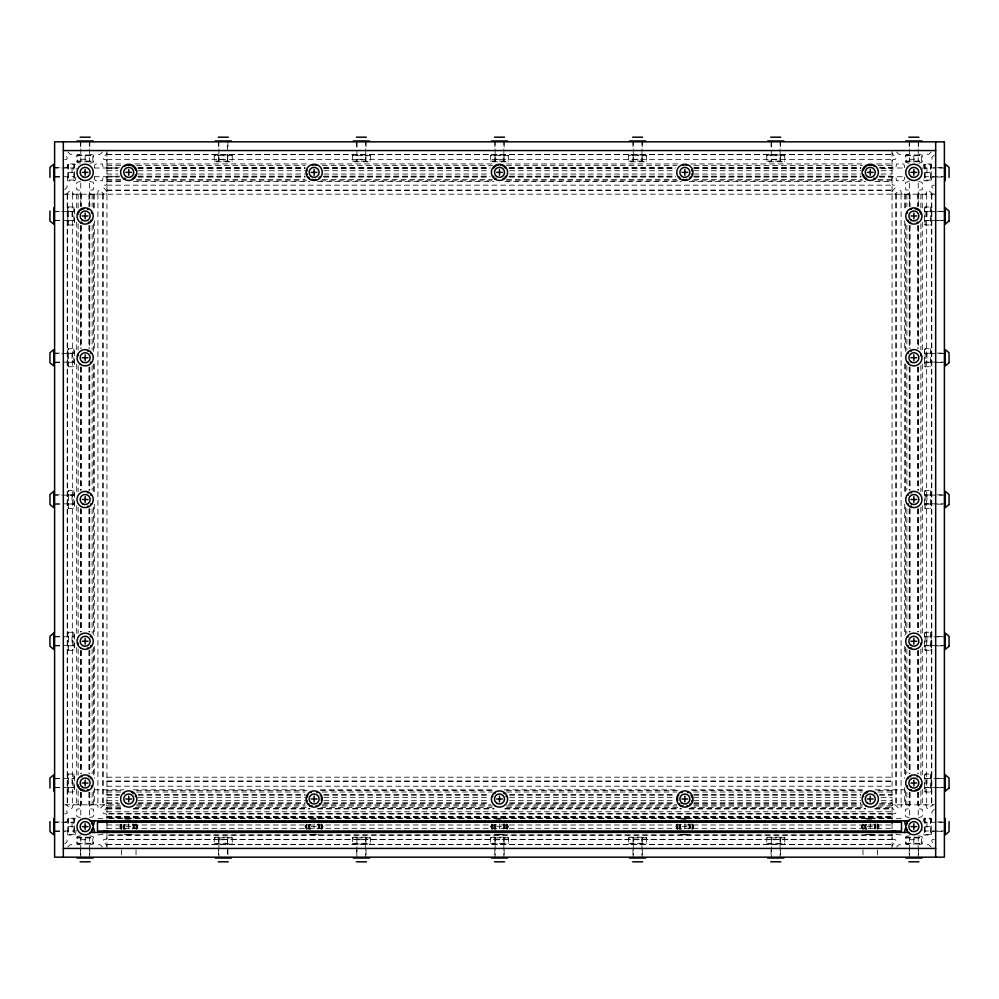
<?xml version="1.0" encoding="UTF-8"?>
<svg xmlns="http://www.w3.org/2000/svg" width="999" height="999" viewBox="0 0 999 999"><rect width="100%" height="100%" fill="white"/><g stroke="black" fill="none" stroke-linecap="round" stroke-linejoin="round"><path stroke-width="0.75" stroke-dasharray="5 3.75" d="M106.943 193.456L106.219 194.181M102.872 834.477L96.229 835.064A1.449 1.449 0 0 1 94.893 834.202M892.057 805.544L892.781 804.819M896.128 818.78L902.771 818.193A1.449 1.449 0 0 1 904.157 819.217M94.318 167.682L94.793 165.122A1.449 1.449 0 0 1 96.229 163.936L102.51 163.986L102.872 166.259A1.449 1.449 0 0 0 104.321 167.72L105.494 167.72A1.449 1.449 0 0 0 106.943 166.259M75.961 177.035L75.474 179.62A1.449 1.449 0 0 1 74.038 180.807L67.757 180.757L67.395 178.471A1.449 1.449 0 0 0 65.946 177.023L64.785 177.023M76.211 829.994L75.474 833.878A1.449 1.449 0 0 1 74.038 835.064L67.757 835.014L67.395 832.741A1.449 1.449 0 0 0 65.946 831.28L64.785 831.28M904.694 177.035L904.207 179.62A1.449 1.449 0 0 1 902.771 180.807L896.49 180.757L896.128 178.471A1.449 1.449 0 0 0 894.679 177.023L893.506 177.023A1.449 1.449 0 0 0 892.057 178.471M922.789 169.006L923.526 165.122A1.449 1.449 0 0 1 924.962 163.936L931.243 163.986L931.605 166.259A1.449 1.449 0 0 0 933.054 167.72L934.215 167.72M923.039 821.965L923.526 819.38A1.449 1.449 0 0 1 924.962 818.193L931.243 818.243L931.605 820.529A1.449 1.449 0 0 0 933.054 821.977L934.215 821.977M77.323 155.694L77.497 154.97L92.77 154.97L92.944 155.694L92.77 161.801L77.497 161.801L77.323 155.694L92.944 155.694M77.323 837.924L77.497 837.199L92.77 837.199L92.77 844.03L77.497 844.03L77.323 837.924L92.944 837.924M906.056 155.694L906.23 154.97L921.503 154.97L921.503 161.801L906.23 161.801L906.056 155.694L921.677 155.694M906.056 837.924L906.23 837.199L921.503 837.199L921.503 844.03L906.23 844.03L906.056 837.924L921.677 837.924M67.732 221.803L68.456 220.354M74.563 210.165L73.839 211.626L54.608 211.638M67.732 363.561L68.456 362.1M74.563 351.923L73.839 353.384L54.608 353.396M67.732 505.319L68.456 503.858M74.563 493.681L73.839 495.142L54.608 495.142M67.732 647.077L68.456 645.616M73.839 636.9L74.563 635.439M67.732 788.835L68.456 787.374M73.839 778.646L74.563 777.197M924.437 221.803L925.161 220.354L944.392 220.342M930.544 211.626L931.268 210.165M924.437 363.561L925.161 362.1L944.392 362.1M930.544 353.384L931.268 351.923M924.437 505.319L925.161 503.858L944.392 503.858M930.544 495.142L931.268 493.681M924.437 647.077L925.161 645.616L944.392 645.604M930.544 636.9L931.268 635.439M924.437 788.835L925.161 787.374L944.392 787.362M930.544 778.646L931.268 777.197M67.732 178.172L68.456 176.723M74.563 166.558L73.839 168.019L54.608 168.007M67.732 832.442L68.456 830.981M74.563 820.828L73.839 822.277L54.608 822.264M924.437 178.172L925.161 176.723L944.392 176.736M930.544 168.019L931.268 166.558M924.437 832.442L925.161 830.981L944.392 830.993M930.544 822.277L931.268 820.828M68.456 206.968L67.732 208.341L67.732 223.639L68.456 225L73.839 225L74.563 223.639L74.563 208.341L73.839 206.968L68.456 206.968L68.456 225M68.456 348.726L67.732 350.087L67.732 365.397L68.456 366.758L73.839 366.758L74.563 365.397L74.563 350.087L73.839 348.726L68.456 348.726L68.456 366.758M68.456 490.484L67.732 491.845L67.732 507.155L68.456 508.516L73.839 508.516L74.563 507.155L74.563 491.845L73.839 490.484L68.456 490.484L68.456 508.516M68.456 632.242L67.732 633.603L67.732 648.913L68.456 650.274L73.839 650.274L74.563 648.913L74.563 633.603L73.839 632.242L68.456 632.242L68.456 650.274M68.456 774L67.732 775.361L67.732 790.659L68.456 792.032L73.839 792.032L74.563 790.659L74.563 775.361L73.839 774L68.456 774L68.456 792.032M925.161 206.968L924.437 208.341L924.437 223.639L925.161 225L930.544 225L931.268 223.639L931.268 208.341L930.544 206.968L925.161 206.968L925.161 225M925.161 348.726L924.437 350.087L924.437 365.397L925.161 366.758L930.544 366.758L931.268 365.397L931.268 350.087L930.544 348.726L925.161 348.726L925.161 366.758M925.161 490.484L924.437 491.845L924.437 507.155L925.161 508.516L930.544 508.516L931.268 507.155L931.268 491.845L930.544 490.484L925.161 490.484L925.161 508.516M925.161 632.242L924.437 633.603L924.437 648.913L925.161 650.274L930.544 650.274L931.268 648.913L931.268 633.603L930.544 632.242L925.161 632.242L925.161 650.274M925.161 774L924.437 775.361L924.437 790.659L925.161 792.032L930.544 792.032L931.268 790.659L931.268 775.361L930.544 774L925.161 774L925.161 792.032M121.241 824.063L119.743 826.66L121.241 829.257M136.264 829.257L137.762 826.66L136.264 824.063M306.618 824.063L305.107 826.66L306.618 829.257M321.641 829.257L323.139 826.66L321.641 824.063M491.983 824.063L490.484 826.66L491.983 829.257M507.017 829.257L508.516 826.66L507.017 824.063M677.359 824.063L675.861 826.66L677.359 829.257M692.382 829.257L693.893 826.66L692.382 824.063M862.736 824.063L861.238 826.66L862.736 829.257M877.759 829.257L879.257 826.66L877.759 824.063M64.76 189.66L66.771 187.65A1.449 1.449 0 0 0 65.747 185.165L64.785 185.165M102.422 151.998L100.412 154.008A1.449 1.449 0 0 1 97.927 152.984L97.927 152.01M64.76 843.918L66.771 841.907A1.449 1.449 0 0 0 65.747 839.422L64.785 839.422M67.845 847.002L69.855 844.992A1.449 1.449 0 0 1 72.34 846.016L72.34 846.99M931.155 151.998L929.145 154.008A1.449 1.449 0 0 1 926.66 152.984L926.66 152.01M934.24 155.082L932.229 157.093A1.449 1.449 0 0 0 933.253 159.578L934.215 159.578M896.578 847.002L898.588 844.992A1.449 1.449 0 0 1 901.073 846.016L901.073 846.99M934.24 809.34L932.229 811.35A1.449 1.449 0 0 0 933.253 813.835L934.215 813.835M214.248 155.694L215.609 154.97L230.906 154.97L232.268 155.694L232.268 161.076L230.906 161.801L215.609 161.801L214.248 161.076L214.248 155.694L232.268 155.694M352.36 155.694L353.721 154.97L369.031 154.97L370.392 155.694L370.392 161.076L369.031 161.801L353.721 161.801L352.36 161.076L352.36 155.694L370.392 155.694M490.484 155.694L491.845 154.97L507.155 154.97L508.516 155.694L508.516 161.076L507.155 161.801L491.845 161.801L490.484 161.076L490.484 155.694L508.516 155.694M628.608 155.694L629.969 154.97L645.279 154.97L646.64 155.694L646.64 161.076L645.279 161.801L629.969 161.801L628.608 161.076L628.608 155.694L646.64 155.694M766.733 155.694L768.094 154.97L783.391 154.97L784.752 155.694L784.752 161.076L783.391 161.801L768.094 161.801L766.733 161.076L766.733 155.694L784.752 155.694M214.248 837.924L215.609 837.199L230.906 837.199L232.268 837.924L232.268 843.306L230.906 844.03L215.609 844.03L214.248 843.306L214.248 837.924L232.268 837.924M352.36 837.924L353.721 837.199L369.031 837.199L370.392 837.924L370.392 843.306L369.031 844.03L353.721 844.03L352.36 843.306L352.36 837.924L370.392 837.924M490.484 837.924L491.845 837.199L507.155 837.199L508.516 837.924L508.516 843.306L507.155 844.03L491.845 844.03L490.484 843.306L490.484 837.924L508.516 837.924M628.608 837.924L629.969 837.199L645.279 837.199L646.64 837.924L646.64 843.306L645.279 844.03L629.969 844.03L628.608 843.306L628.608 837.924L646.64 837.924M766.733 837.924L768.094 837.199L783.391 837.199L784.752 837.924L784.752 843.306L783.391 844.03L768.094 844.03L766.733 843.306L766.733 837.924L784.752 837.924M89.485 155.694L90.946 154.97M79.333 161.801L80.782 161.076L80.769 141.833M227.622 155.694L229.071 154.97M217.432 161.801L218.893 161.076L218.906 141.833M365.734 155.694L367.195 154.97M355.557 161.801L357.018 161.076M503.858 155.694L505.319 154.97M493.681 161.801L495.142 161.076L495.142 141.833M641.982 155.694L643.443 154.97M631.805 161.801L633.266 161.076L633.266 141.833M780.107 155.694L781.568 154.97M769.929 161.801L771.378 161.076M918.218 155.694L919.667 154.97M908.054 161.801L909.515 161.076L909.502 141.833M90.946 837.199L89.485 837.924L89.498 857.167M79.333 844.03L80.782 843.306M229.071 837.199L227.622 837.924L227.622 843.306L229.071 844.03M217.432 844.03L218.893 843.306M367.195 837.199L365.734 837.924L365.734 857.167M355.557 844.03L357.018 843.306M505.319 837.199L503.858 837.924L503.858 857.167M493.681 844.03L495.142 843.306M643.443 837.199L641.982 837.924L641.97 857.167M631.805 844.03L633.266 843.306M781.568 837.199L780.107 837.924L780.094 857.167M769.929 844.03L771.378 843.306M919.667 837.199L918.218 837.924L918.231 857.167M908.054 844.03L909.515 843.306M68.456 164.56L67.732 164.735L67.732 180.007L74.563 180.007L74.563 164.735L68.456 164.56L68.456 180.182M925.161 164.56L924.437 164.735L924.437 180.007L925.161 180.182L931.268 180.007L931.268 164.735L925.161 164.56L925.161 180.182M68.456 818.818L67.732 818.993L67.732 834.265L68.456 834.44L74.563 834.265L74.563 818.993L68.456 818.818L68.456 834.44M925.161 818.818L924.437 818.993L924.437 834.265L925.161 834.44L931.268 834.265L931.268 818.993L925.161 818.818L925.161 834.44M89.798 163.199L92.383 162.712A1.449 1.449 0 0 0 93.569 161.276L93.544 155.057L91.246 154.633A1.449 1.449 0 0 1 89.785 153.172L89.785 152.01M80.469 181.543L77.885 182.03A1.449 1.449 0 0 0 76.698 183.466L76.748 189.748L79.033 190.11A1.449 1.449 0 0 1 80.482 191.558L80.482 192.72A1.449 1.449 0 0 1 79.033 194.181M89.798 817.457L92.383 816.97A1.449 1.449 0 0 0 93.569 815.534L93.519 809.252L91.246 808.89A1.449 1.449 0 0 1 89.785 807.442L89.785 806.28A1.449 1.449 0 0 1 91.246 804.819M80.469 835.801L77.885 836.288A1.449 1.449 0 0 0 76.698 837.724L76.748 844.005L79.033 844.367A1.449 1.449 0 0 1 80.482 845.828L80.482 846.99M918.556 163.187L921.115 162.712A1.449 1.449 0 0 0 922.302 161.276L922.277 155.057L919.967 154.633A1.449 1.449 0 0 1 918.518 153.172L918.518 152.01M909.177 181.543L906.617 182.03A1.449 1.449 0 0 0 905.431 183.466L905.481 189.748L907.754 190.11A1.449 1.449 0 0 1 909.215 191.558L909.215 192.72A1.449 1.449 0 0 1 907.754 194.181M918.556 817.457L921.115 816.97A1.449 1.449 0 0 0 922.302 815.534L922.252 809.252L919.967 808.89A1.449 1.449 0 0 1 918.518 807.442L918.518 806.28A1.449 1.449 0 0 1 919.967 804.819M909.177 835.813L906.617 836.288A1.449 1.449 0 0 0 905.431 837.724L905.481 844.005L907.754 844.367A1.449 1.449 0 0 1 909.215 845.828L909.215 846.99M106.943 154.433L892.057 154.433M106.943 154.633L892.057 154.633M80.769 159.278L89.498 159.278M218.906 159.278L227.61 159.278L227.61 141.833M357.03 159.278L365.734 159.278M495.142 159.278L503.858 159.278M633.266 159.278L641.97 159.278M771.39 159.278L780.094 159.278M909.502 159.278L918.231 159.278M64.785 159.578L65.747 159.578A1.449 1.449 0 0 0 66.771 157.093L64.76 155.082M106.943 159.578L892.057 159.578M77.323 161.076L92.944 161.076M214.248 161.076L232.268 161.076M352.36 161.076L370.392 161.076M490.484 161.076L508.516 161.076M628.608 161.076L646.64 161.076M766.733 161.076L784.752 161.076M906.056 161.076L921.677 161.076M106.943 163.936L122.552 163.936M135.04 163.936L308.291 163.936M320.779 163.936L492.482 163.936M506.518 163.936L678.221 163.936M690.709 163.936L863.96 163.936M876.448 163.936L892.057 163.936M106.943 165.372L120.991 165.372M136.601 165.372L305.17 165.372M322.34 165.372L492.482 165.372M506.518 165.372L676.66 165.372M693.83 165.372L862.399 165.372M878.009 165.372L892.057 165.372M54.608 167.72L61.876 167.72M64.785 167.72L65.946 167.72A1.449 1.449 0 0 0 67.395 166.259L67.757 163.986L74.038 163.936A1.449 1.449 0 0 1 75.474 165.122L76.211 169.006M106.943 167.72L119.43 167.72M138.162 167.72L305.17 167.72M323.901 167.72L489.36 167.72M509.64 167.72L675.099 167.72M693.83 167.72L860.838 167.72M879.57 167.72L892.057 167.72M937.124 167.72L944.392 167.72M94.293 168.007L119.231 168.007M137.937 168.007L304.695 168.007M323.389 168.007L490.147 168.007M508.853 168.007L675.611 168.007M694.305 168.007L861.063 168.007M879.769 168.007L904.707 168.007M944.392 168.007L925.161 168.019L924.437 166.558M106.943 168.594L117.87 168.594M138.162 168.594L305.17 168.594M323.901 168.594L489.36 168.594M509.64 168.594L675.099 168.594M693.83 168.594L860.838 168.594M881.13 168.594L892.057 168.594M106.943 170.704L117.87 170.704M138.162 170.704L305.17 170.704M323.901 170.704L489.36 170.704M509.64 170.704L675.099 170.704M693.83 170.704L860.838 170.704M881.13 170.704L892.057 170.704M68.456 172.365L73.839 172.365M925.161 172.365L930.544 172.365M106.943 174.026L117.87 174.026M138.162 174.026L305.17 174.026M323.901 174.026L489.36 174.026M509.64 174.026L675.099 174.026M693.83 174.026L860.838 174.026M881.13 174.026L892.057 174.026M106.943 176.149L119.43 176.149M138.162 176.149L305.17 176.149M323.901 176.149L489.36 176.149M509.64 176.149L675.099 176.149M693.83 176.149L860.838 176.149M879.57 176.149L892.057 176.149M54.608 176.736L73.839 176.723L74.563 178.172M94.293 176.736L119.231 176.736M137.937 176.736L304.695 176.736M323.389 176.736L490.147 176.736M508.853 176.736L675.611 176.736M694.305 176.736L861.063 176.736M879.769 176.736L904.707 176.736M54.608 177.023L61.876 177.023M106.943 177.023L119.43 177.023M138.162 177.023L305.17 177.023M323.901 177.023L489.36 177.023M509.64 177.023L675.099 177.023M693.83 177.023L860.838 177.023M879.57 177.023L892.057 177.023M934.215 177.023L933.054 177.023A1.449 1.449 0 0 0 931.605 178.471L931.168 180.782L924.962 180.807A1.449 1.449 0 0 1 923.526 179.62L923.039 177.035M937.124 177.023L944.392 177.023M106.943 179.37L120.991 179.37M136.601 179.37L305.17 179.37M322.34 179.37L492.482 179.37M506.518 179.37L676.66 179.37M693.83 179.37L862.399 179.37M878.009 179.37L892.057 179.37M106.943 180.807L120.991 180.807M136.601 180.807L306.73 180.807M320.779 180.807L492.482 180.807M506.518 180.807L678.221 180.807M692.27 180.807L862.399 180.807M878.009 180.807L892.057 180.807M106.943 181.506L124.113 181.506M133.479 181.506L309.852 181.506M317.657 181.506L494.043 181.506M504.957 181.506L681.343 181.506M689.148 181.506L865.521 181.506M874.887 181.506L892.057 181.506M106.943 185.165L892.057 185.165M934.215 185.165L933.253 185.165A1.449 1.449 0 0 0 932.229 187.65L934.24 189.66M106.943 190.11L892.057 190.11M106.943 190.31L892.057 190.31M64.048 194.181L934.952 194.181M54.608 211.338L61.876 211.338M68.456 211.476L73.839 211.476M925.161 211.476L930.544 211.476M937.124 211.338L944.392 211.338M944.392 211.638L925.161 211.626L924.437 210.165M54.608 220.342L73.839 220.354L74.563 221.803M54.608 220.642L61.876 220.642M68.456 220.492L73.839 220.492M925.161 220.492L930.544 220.492M937.124 220.642L944.392 220.642M54.608 353.097L61.876 353.097M68.456 353.234L73.839 353.234M925.161 353.234L930.544 353.234M937.124 353.097L944.392 353.097M944.392 353.396L925.161 353.384L924.437 351.923M54.608 362.1L73.839 362.1L74.563 363.561M54.608 362.4L61.876 362.4M68.456 362.25L73.839 362.25M925.161 362.25L930.544 362.25M937.124 362.4L944.392 362.4M54.608 494.842L61.876 494.842M68.456 494.992L73.839 494.992M925.161 494.992L930.544 494.992M937.124 494.842L944.392 494.842M944.392 495.142L925.161 495.142L924.437 493.681M54.608 503.858L73.839 503.858L74.563 505.319M54.608 504.158L61.876 504.158M68.456 504.008L73.839 504.008M925.161 504.008L930.544 504.008M937.124 504.158L944.392 504.158M54.608 636.6L61.876 636.6M937.124 636.6L944.392 636.6M54.608 636.9L73.839 636.75M925.161 636.75L944.392 636.9M54.608 645.604L73.839 645.616L74.563 647.077M68.456 645.766L73.839 645.766M925.161 645.766L930.544 645.766M54.608 645.903L61.876 645.903M937.124 645.903L944.392 645.903M106.943 777.197L892.057 777.197M54.608 778.358L61.876 778.358M937.124 778.358L944.392 778.358M54.608 778.658L73.839 778.508M925.161 778.508L944.392 778.658M106.943 781.068L892.057 781.068M106.943 781.268L892.057 781.268M106.943 786.213L892.057 786.213M54.608 787.362L73.839 787.374L74.563 788.835M68.456 787.524L73.839 787.524M925.161 787.524L930.544 787.524M54.608 787.662L61.876 787.662M937.124 787.662L944.392 787.662M94.293 789.822L123.901 789.822M133.254 789.822L307.804 789.822M320.279 789.822L494.83 789.822M504.17 789.822L678.721 789.822M691.196 789.822L865.746 789.822M875.099 789.822L904.707 789.822M106.943 790.571L120.991 790.571M136.601 790.571L306.73 790.571M320.779 790.571L492.482 790.571M506.518 790.571L678.221 790.571M692.27 790.571L862.399 790.571M878.009 790.571L892.057 790.571M106.943 792.007L120.991 792.007M136.601 792.007L305.17 792.007M322.34 792.007L492.482 792.007M506.518 792.007L676.66 792.007M693.83 792.007L862.399 792.007M878.009 792.007L892.057 792.007M106.943 794.355L119.43 794.355M138.162 794.355L305.17 794.355M323.901 794.355L489.36 794.355M509.64 794.355L675.099 794.355M693.83 794.355L860.838 794.355M879.57 794.355L892.057 794.355M106.943 795.229L119.43 795.229M138.162 795.229L305.17 795.229M323.901 795.229L489.36 795.229M509.64 795.229L675.099 795.229M693.83 795.229L860.838 795.229M879.57 795.229L892.057 795.229M106.943 797.339L117.87 797.339M138.162 797.339L305.17 797.339M323.901 797.339L489.36 797.339M509.64 797.339L675.099 797.339M693.83 797.339L860.838 797.339M881.13 797.339L892.057 797.339M106.943 800.674L117.87 800.674M138.162 800.674L305.17 800.674M323.901 800.674L489.36 800.674M509.64 800.674L675.099 800.674M693.83 800.674L860.838 800.674M881.13 800.674L892.057 800.674M106.943 802.784L117.87 802.784M138.162 802.784L305.17 802.784M323.901 802.784L489.36 802.784M509.64 802.784L675.099 802.784M693.83 802.784L860.838 802.784M881.13 802.784L892.057 802.784M106.943 803.658L119.43 803.658M138.162 803.658L305.17 803.658M323.901 803.658L489.36 803.658M509.64 803.658L675.099 803.658M693.83 803.658L860.838 803.658M879.57 803.658L892.057 803.658M64.785 804.819L119.43 804.857M136.601 804.819L305.17 804.819M322.34 804.857L490.921 804.819M508.079 804.819L676.66 804.819M693.83 804.857L862.399 804.819M879.57 804.857L934.215 804.819M106.943 806.006L120.991 806.006M136.601 806.006L305.17 806.006M322.34 806.006L492.482 806.006M506.518 806.006L676.66 806.006M693.83 806.006L862.399 806.006M878.009 806.006L892.057 806.006M106.943 807.442L122.552 807.442M135.04 807.442L308.291 807.442M320.779 807.442L492.482 807.442M506.518 807.442L678.221 807.442M690.709 807.442L863.96 807.442M876.448 807.442L892.057 807.442M106.943 808.691L124.113 808.691M133.479 808.728L309.852 808.691M317.657 808.691L494.043 808.691M504.957 808.728L681.343 808.691M689.148 808.728L865.521 808.691M874.887 808.691L892.057 808.728M106.943 808.89L124.113 808.928M133.479 808.89L309.852 808.928M317.657 808.89L494.043 808.928M504.957 808.928L681.343 808.89M689.148 808.928L865.521 808.89M874.887 808.928L892.057 808.928M106.943 811.8L892.057 811.8M64.785 813.835L65.747 813.835A1.449 1.449 0 0 0 66.771 811.35L64.76 809.34M106.943 816.745L892.057 816.745M106.943 816.945L892.057 816.945M106.943 817.444L892.057 817.444M124.251 818.855L133.254 818.855M309.615 818.855L318.631 818.855M494.992 818.855L504.008 818.855M680.369 818.855L689.385 818.855M865.746 818.855L874.749 818.855M54.608 821.977L61.876 821.977M64.785 821.977L65.946 821.977A1.449 1.449 0 0 0 67.395 820.529L67.757 818.243L74.038 818.193A1.449 1.449 0 0 1 75.474 819.38L75.961 821.965M937.124 821.977L944.392 821.977M944.392 822.264L925.161 822.277L924.437 820.828M106.943 824.974L892.057 824.999M68.456 826.635L73.839 826.635M125.849 826.66L131.656 826.66M311.213 826.66L317.033 826.66M496.59 826.66L502.41 826.66M681.967 826.66L687.787 826.66M867.344 826.66L873.151 826.66M925.161 826.635L930.544 826.635M106.943 828.321L892.057 828.296M54.608 830.993L73.839 830.981L74.563 832.442M54.608 831.28L61.876 831.28M934.215 831.28L933.054 831.28A1.449 1.449 0 0 0 931.605 832.741L931.168 835.039L924.962 835.064A1.449 1.449 0 0 1 923.526 833.878L922.789 829.994M937.124 831.28L944.392 831.28M124.251 834.465L133.254 834.465M309.615 834.465L318.631 834.465M494.992 834.465L504.008 834.465M680.369 834.465L689.385 834.465M865.746 834.465L874.749 834.465M934.215 839.422L933.253 839.422A1.449 1.449 0 0 0 932.229 841.907L934.24 843.918M80.769 839.722L89.498 839.722M218.906 839.722L227.61 839.722L227.61 857.167M357.03 839.722L365.734 839.722M495.142 839.722L503.858 839.722M633.266 839.722L641.97 839.722M771.39 839.722L780.094 839.722M909.502 839.722L918.231 839.722M77.323 843.306L92.944 843.306M214.248 843.306L232.268 843.306M352.36 843.306L370.392 843.306M490.484 843.306L508.516 843.306M628.608 843.306L646.64 843.306M766.733 843.306L784.752 843.306M906.056 843.306L921.677 843.306M106.943 844.367L892.057 844.392M106.943 844.592L892.057 844.567M892.781 194.181L892.057 193.456M106.219 804.819L106.943 805.544M909.202 163.199L906.617 162.712A1.449 1.449 0 0 1 905.431 161.276L905.481 154.995L907.754 154.633A1.449 1.449 0 0 0 909.215 153.172L909.215 152.01M918.531 181.543L921.115 182.03A1.449 1.449 0 0 1 922.302 183.466L922.252 189.748L919.967 190.11A1.449 1.449 0 0 0 918.518 191.558L918.518 192.72A1.449 1.449 0 0 0 919.967 194.181M80.444 163.187L77.885 162.712A1.449 1.449 0 0 1 76.698 161.276L76.748 154.995L79.033 154.633A1.449 1.449 0 0 0 80.482 153.172L80.482 152.01M89.823 181.543L92.383 182.03A1.449 1.449 0 0 1 93.569 183.466L93.519 189.748L91.246 190.11A1.449 1.449 0 0 0 89.785 191.558L89.785 192.72A1.449 1.449 0 0 0 91.246 194.181M909.202 817.457L906.617 816.97A1.449 1.449 0 0 1 905.431 815.534L905.481 809.252L907.754 808.89A1.449 1.449 0 0 0 909.215 807.442L909.215 806.28A1.449 1.449 0 0 0 907.754 804.819M918.531 835.801L921.115 836.288A1.449 1.449 0 0 1 922.302 837.724L922.277 843.943L919.967 844.367A1.449 1.449 0 0 0 918.518 845.828L918.518 846.99M80.444 817.457L77.885 816.97A1.449 1.449 0 0 1 76.698 815.534L76.748 809.252L79.033 808.89A1.449 1.449 0 0 0 80.482 807.442L80.482 806.28A1.449 1.449 0 0 0 79.033 804.819M89.823 835.813L92.383 836.288A1.449 1.449 0 0 1 93.569 837.724L93.544 843.943L91.246 844.367A1.449 1.449 0 0 0 89.785 845.828L89.785 846.99M908.054 154.97L909.515 155.694M919.667 161.801L918.218 161.076L918.231 141.833M769.929 154.97L771.378 155.694M781.568 161.801L780.107 161.076L780.094 141.833M631.805 154.97L633.266 155.694M643.443 161.801L641.982 161.076L641.97 141.833M493.681 154.97L495.142 155.694M505.319 161.801L503.858 161.076L503.858 141.833M355.557 154.97L357.018 155.694M367.195 161.801L365.734 161.076L365.734 141.833M217.432 154.97L218.893 155.694M227.622 161.076L229.071 161.801M79.333 154.97L80.782 155.694M90.946 161.801L89.485 161.076L89.498 141.833M908.054 837.199L909.515 837.924L909.502 857.167M918.218 843.306L919.667 844.03M769.929 837.199L771.378 837.924M780.107 843.306L781.568 844.03M631.805 837.199L633.266 837.924L633.266 857.167M641.982 843.306L643.443 844.03M493.681 837.199L495.142 837.924L495.142 857.167M503.858 843.306L505.319 844.03M355.557 837.199L357.018 837.924M365.734 843.306L367.195 844.03M217.432 837.199L218.893 837.924L218.906 857.167M79.333 837.199L80.782 837.924L80.769 857.167M89.485 843.306L90.946 844.03M896.578 151.998L898.588 154.008A1.449 1.449 0 0 0 901.073 152.984L901.073 152.01M931.155 847.002L929.145 844.992A1.449 1.449 0 0 0 926.66 846.016L926.66 846.99M67.845 151.998L69.855 154.008A1.449 1.449 0 0 0 72.34 152.984L72.34 152.01M102.422 847.002L100.412 844.992A1.449 1.449 0 0 0 97.927 846.016L97.927 846.99M930.544 176.723L931.268 178.172M930.544 830.981L931.268 832.442M67.732 166.558L68.456 168.019M67.732 820.828L68.456 822.277M930.544 220.354L931.268 221.803M930.544 362.1L931.268 363.561M930.544 503.858L931.268 505.319M930.544 645.616L931.268 647.077M924.437 635.439L925.161 636.9M930.544 787.374L931.268 788.835M924.437 777.197L925.161 778.646M67.732 210.165L68.456 211.626M67.732 351.923L68.456 353.384M67.732 493.681L68.456 495.142M67.732 635.439L68.456 636.9M67.732 777.197L68.456 778.646M102.872 818.78L96.229 818.193A1.449 1.449 0 0 0 94.843 819.217M904.682 167.682L904.207 165.122A1.449 1.449 0 0 0 902.771 163.936L896.49 163.986L896.128 166.259A1.449 1.449 0 0 1 894.679 167.72L893.506 167.72A1.449 1.449 0 0 1 892.057 166.259M94.306 177.035L94.793 179.62A1.449 1.449 0 0 0 96.229 180.807L102.51 180.757L102.872 178.471A1.449 1.449 0 0 1 104.321 177.023L105.494 177.023A1.449 1.449 0 0 1 106.943 178.471M896.128 834.477L902.771 835.064A1.449 1.449 0 0 0 904.107 834.202M931.805 194.181L931.805 804.819M931.605 194.181L931.605 804.819M930.544 164.56L930.544 180.182M930.544 206.968L930.544 225M930.544 348.726L930.544 366.758M930.544 490.484L930.544 508.516M930.544 632.242L930.544 650.274M930.544 774L930.544 792.032M930.544 818.818L930.544 834.44M926.947 168.007L926.947 176.736M926.947 211.638L926.947 220.342M926.947 353.396L926.947 362.1M926.947 495.142L926.947 503.858M926.947 636.9L926.947 645.604M926.947 778.658L926.947 787.362M926.947 822.264L926.947 830.993M926.66 194.181L926.66 804.819M922.302 194.181L922.302 209.753M922.302 222.215L922.302 351.511M922.302 363.973L922.302 493.269M922.302 505.731L922.302 635.027M922.302 647.489L922.302 776.785M922.302 789.247L922.302 804.819M920.866 194.181L920.866 208.204M920.866 223.776L920.866 349.95M920.866 365.534L920.866 491.708M920.866 507.292L920.866 633.466M920.866 649.05L920.866 775.224M920.866 790.796L920.866 804.819M918.518 141.833L918.518 149.101M918.518 194.181L918.518 206.643M918.518 225.337L918.518 348.401M918.518 367.095L918.518 490.159M918.518 508.841L918.518 631.905M918.518 650.599L918.518 773.663M918.518 792.357L918.518 804.819M918.518 849.899L918.518 857.167M918.231 183.092L918.231 206.468M918.231 226.736L918.231 348.314M918.231 367.008L918.231 490.147M918.231 508.853L918.231 631.992M918.231 650.686L918.231 772.264M918.231 792.532L918.231 817.469M917.644 194.181L917.644 206.643M917.644 225.337L917.644 348.401M917.644 367.095L917.644 490.159M917.644 508.841L917.644 631.905M917.644 650.599L917.644 773.663M917.644 792.357L917.644 804.819M913.86 155.694L913.86 161.076M913.86 837.924L913.86 843.306M910.089 194.181L910.089 206.643M910.089 225.337L910.089 348.401M910.089 367.095L910.089 490.159M910.089 508.841L910.089 631.905M910.089 650.599L910.089 773.663M910.089 792.357L910.089 804.819M909.502 183.092L909.502 206.468M909.502 226.736L909.502 348.314M909.502 367.008L909.502 490.147M909.502 508.853L909.502 631.992M909.502 650.686L909.502 772.264M909.502 792.532L909.502 817.469M909.215 141.833L909.215 149.101M909.215 194.181L909.215 206.643M909.215 225.337L909.215 348.401M909.215 367.095L909.215 490.159M909.215 508.841L909.215 631.905M909.215 650.599L909.215 773.663M909.215 792.357L909.215 804.819M909.215 849.899L909.215 857.167M906.867 194.181L906.867 206.643M906.867 225.337L906.867 349.95M906.867 365.534L906.867 490.159M906.867 508.841L906.867 633.466M906.867 649.05L906.867 773.663M906.867 792.357L906.867 804.819M905.431 194.181L905.431 208.204M905.431 223.776L905.431 351.511M905.431 363.973L905.431 491.708M905.431 507.292L905.431 635.027M905.431 647.489L905.431 775.224M905.431 790.796L905.431 804.819M904.707 194.143L904.707 211.301M904.707 220.629L904.707 351.648M904.707 363.948L904.707 495.104M904.707 504.145L904.707 635.439M904.707 646.353L904.707 778.308M904.707 787.662L904.707 804.794M901.073 194.181L901.073 804.819M896.128 194.181L896.128 804.819M895.928 194.181L895.928 804.819M892.057 151.286L892.057 819.355M892.057 823.813L892.057 829.482M892.057 834.04L892.057 847.714M877.522 849.899L877.522 857.167M870.254 823.75L870.254 829.57M862.974 849.899L862.974 855.706M780.394 141.833L780.394 149.101M780.394 849.899L780.394 857.167M780.256 155.694L780.256 161.076M780.256 837.924L780.256 843.306M771.39 141.833L771.24 161.076M771.24 837.924L771.39 857.167M771.091 141.833L771.091 149.101M771.091 849.899L771.091 857.167M684.877 823.75L684.877 829.57M642.27 141.833L642.27 149.101M642.27 849.899L642.27 857.167M642.132 155.694L642.132 161.076M642.132 837.924L642.132 843.306M633.116 155.694L633.116 161.076M633.116 837.924L633.116 843.306M632.966 141.833L632.966 149.101M632.966 849.899L632.966 857.167M504.158 141.833L504.158 149.101M504.008 155.694L504.008 161.076M504.008 837.924L504.008 843.306M504.158 849.899L504.158 857.167M499.5 823.75L499.5 829.57M494.842 141.833L494.842 149.101M494.992 155.694L494.992 161.076M494.992 837.924L494.992 843.306M494.842 849.899L494.842 857.167M366.034 141.833L366.034 149.101M366.034 849.899L366.034 857.167M365.884 155.694L365.884 161.076M365.884 837.924L365.884 843.306M357.03 141.833L356.868 161.076M356.868 837.924L357.03 857.167M356.73 141.833L356.73 149.101M356.73 849.899L356.73 857.167M314.123 823.75L314.123 829.57M227.909 141.833L227.909 149.101M227.909 849.899L227.909 857.167M227.76 155.694L227.76 161.076M218.744 155.694L218.744 161.076M218.744 837.924L218.744 843.306M218.606 141.833L218.606 149.101M218.606 849.899L218.606 857.167M136.026 849.899L136.026 857.167M128.746 823.75L128.746 829.57M121.478 849.899L121.478 857.167M106.943 151.286L106.943 819.355M106.943 823.813L106.943 829.482M106.943 834.04L106.943 847.714M103.072 194.181L103.072 804.819M102.872 194.181L102.872 804.819M97.927 194.181L97.927 804.819M94.293 194.143L94.293 211.301M94.293 220.629L94.293 351.648M94.293 363.948L94.293 495.104M94.293 504.145L94.293 635.439M94.293 646.353L94.293 778.308M94.293 787.662L94.293 804.794M93.569 194.181L93.569 208.204M93.569 223.776L93.569 351.511M93.569 363.973L93.569 491.708M93.569 507.292L93.569 635.027M93.569 647.489L93.569 775.224M93.569 790.796L93.569 804.819M92.133 194.181L92.133 206.643M92.133 225.337L92.133 349.95M92.133 365.534L92.133 490.159M92.133 508.841L92.133 633.466M92.133 649.05L92.133 773.663M92.133 792.357L92.133 804.819M89.785 141.833L89.785 149.101M89.785 194.181L89.785 206.643M89.785 225.337L89.785 348.401M89.785 367.095L89.785 490.159M89.785 508.841L89.785 631.905M89.785 650.599L89.785 773.663M89.785 792.357L89.785 804.819M89.785 849.899L89.785 857.167M89.498 183.092L89.498 206.468M89.498 226.736L89.498 348.314M89.498 367.008L89.498 490.147M89.498 508.853L89.498 631.992M89.498 650.686L89.498 772.264M89.498 792.532L89.498 817.469M88.911 194.181L88.911 206.643M88.911 225.337L88.911 348.401M88.911 367.095L88.911 490.159M88.911 508.841L88.911 631.905M88.911 650.599L88.911 773.663M88.911 792.357L88.911 804.819M85.14 155.694L85.14 161.076M85.14 837.924L85.14 843.306M81.356 194.181L81.356 206.643M81.356 225.337L81.356 348.401M81.356 367.095L81.356 490.159M81.356 508.841L81.356 631.905M81.356 650.599L81.356 773.663M81.356 792.357L81.356 804.819M80.769 183.092L80.769 206.468M80.769 226.736L80.769 348.314M80.769 367.008L80.769 490.147M80.769 508.853L80.769 631.992M80.769 650.686L80.769 772.264M80.769 792.532L80.769 817.469M80.482 141.833L80.482 149.101M80.482 194.181L80.482 206.643M80.482 225.337L80.482 348.401M80.482 367.095L80.482 490.159M80.482 508.841L80.482 631.905M80.482 650.599L80.482 773.663M80.482 792.357L80.482 804.819M80.482 849.899L80.482 857.167M78.134 194.181L78.134 208.204M78.134 223.776L78.134 349.95M78.134 365.534L78.134 491.708M78.134 507.292L78.134 633.466M78.134 649.05L78.134 775.224M78.134 790.796L78.134 804.819M76.698 194.181L76.698 209.753M76.698 222.215L76.698 351.511M76.698 363.973L76.698 493.269M76.698 505.731L76.698 635.027M76.698 647.489L76.698 776.785M76.698 789.247L76.698 804.819M73.839 164.56L73.839 180.182M73.839 206.968L73.839 225M73.839 348.726L73.839 366.758M73.839 490.484L73.839 508.516M73.839 632.242L73.839 650.274M73.839 774L73.839 792.032M73.839 818.818L73.839 834.44M72.34 194.181L72.34 804.819M72.053 168.007L72.053 176.736M72.053 211.638L72.053 220.342M72.053 353.396L72.053 362.1M72.053 495.142L72.053 503.858M72.053 636.9L72.053 645.604M72.053 778.658L72.053 787.362M72.053 822.264L72.053 830.993M67.395 194.181L67.395 804.819M67.195 194.181L67.195 804.819M106.943 161.026A1.449 1.449 0 0 0 105.494 159.578L104.52 159.578A1.449 1.449 0 0 1 103.496 157.093L106.518 154.071A1.449 1.449 0 0 0 106.943 153.047M106.943 191.696A1.449 1.449 0 0 0 106.518 190.672L103.496 187.65A1.449 1.449 0 0 1 104.52 185.165L105.494 185.165A1.449 1.449 0 0 0 106.943 183.716M892.057 191.696A1.449 1.449 0 0 1 892.482 190.672L895.504 187.65A1.449 1.449 0 0 0 894.48 185.165L893.506 185.165A1.449 1.449 0 0 1 892.057 183.716M892.057 161.026A1.449 1.449 0 0 1 893.506 159.578L894.48 159.578A1.449 1.449 0 0 0 895.504 157.093L892.482 154.071A1.449 1.449 0 0 1 892.057 153.047M321.878 824.138A8.154 8.154 0 0 1 321.878 829.182M317.12 834.24A8.154 8.154 0 0 1 311.126 834.24M306.381 829.182A8.154 8.154 0 0 1 306.381 824.138M311.126 819.08A8.154 8.154 0 0 1 317.12 819.08M321.029 824.412A7.255 7.255 0 0 1 321.029 828.908M307.217 828.908A7.255 7.255 0 0 1 307.217 824.412M317.657 824.1A4.358 4.358 0 0 1 317.657 829.22M310.602 829.22A4.358 4.358 0 0 1 310.602 824.1M318.356 823.975A5.02 5.02 0 0 1 318.356 829.345M309.89 829.345A5.02 5.02 0 0 1 309.89 823.975M319.23 823.863A5.819 5.819 0 0 1 319.23 829.47M309.028 829.47A5.819 5.819 0 0 1 309.028 823.863M321.241 823.838A7.655 7.655 0 0 1 321.241 829.482M315.559 834.177A7.655 7.655 0 0 1 312.687 834.177M307.018 829.482A7.655 7.655 0 0 1 307.018 823.838M312.687 819.143A7.655 7.655 0 0 1 315.559 819.143M507.255 824.138A8.154 8.154 0 0 1 507.255 829.182M502.497 834.24A8.154 8.154 0 0 1 496.503 834.24M491.745 829.182A8.154 8.154 0 0 1 491.745 824.138M496.503 819.08A8.154 8.154 0 0 1 502.497 819.08M506.406 824.412A7.255 7.255 0 0 1 506.406 828.908M492.594 828.908A7.255 7.255 0 0 1 492.594 824.412M503.034 824.1A4.358 4.358 0 0 1 503.034 829.22M495.966 829.22A4.358 4.358 0 0 1 495.966 824.1M503.733 823.975A5.02 5.02 0 0 1 503.733 829.345M495.267 829.345A5.02 5.02 0 0 1 495.267 823.975M504.595 823.863A5.819 5.819 0 0 1 504.595 829.47M494.405 829.47A5.819 5.819 0 0 1 494.405 823.863M506.618 823.838A7.655 7.655 0 0 1 506.618 829.482M500.936 834.177A7.655 7.655 0 0 1 498.064 834.177M492.382 829.482A7.655 7.655 0 0 1 492.382 823.838M498.064 819.143A7.655 7.655 0 0 1 500.936 819.143M877.996 824.138A8.154 8.154 0 0 1 877.996 829.182M873.251 834.24A8.154 8.154 0 0 1 867.244 834.24M862.499 829.182A8.154 8.154 0 0 1 862.499 824.138M867.244 819.08A8.154 8.154 0 0 1 873.251 819.08M877.159 824.412A7.255 7.255 0 0 1 877.159 828.908M863.348 828.908A7.255 7.255 0 0 1 863.348 824.412M873.775 824.1A4.358 4.358 0 0 1 873.775 829.22M866.72 829.22A4.358 4.358 0 0 1 866.72 824.1M874.487 823.975A5.02 5.02 0 0 1 874.487 829.345M866.008 829.345A5.02 5.02 0 0 1 866.008 823.975M875.349 823.863A5.819 5.819 0 0 1 875.349 829.47M865.146 829.47A5.819 5.819 0 0 1 865.146 823.863M877.359 823.838A7.655 7.655 0 0 1 877.359 829.482M871.677 834.177A7.655 7.655 0 0 1 868.818 834.177M863.136 829.482A7.655 7.655 0 0 1 863.136 823.838M868.818 819.143A7.655 7.655 0 0 1 871.677 819.143M692.619 824.138A8.154 8.154 0 0 1 692.619 829.182M687.874 834.24A8.154 8.154 0 0 1 681.88 834.24M677.122 829.182A8.154 8.154 0 0 1 677.122 824.138M681.88 819.08A8.154 8.154 0 0 1 687.874 819.08M691.783 824.412A7.255 7.255 0 0 1 691.783 828.908M677.971 828.908A7.255 7.255 0 0 1 677.971 824.412M688.398 824.1A4.358 4.358 0 0 1 688.398 829.22M681.343 829.22A4.358 4.358 0 0 1 681.343 824.1M689.11 823.975A5.02 5.02 0 0 1 689.11 829.345M680.644 829.345A5.02 5.02 0 0 1 680.644 823.975M689.972 823.863A5.819 5.819 0 0 1 689.972 829.47M679.77 829.47A5.819 5.819 0 0 1 679.77 823.863M691.982 823.838A7.655 7.655 0 0 1 691.982 829.482M686.313 834.177A7.655 7.655 0 0 1 683.441 834.177M677.759 829.482A7.655 7.655 0 0 1 677.759 823.838M683.441 819.143A7.655 7.655 0 0 1 686.313 819.143M136.501 824.138A8.154 8.154 0 0 1 136.501 829.182M131.756 834.24A8.154 8.154 0 0 1 125.749 834.24M121.004 829.182A8.154 8.154 0 0 1 121.004 824.138M125.749 819.08A8.154 8.154 0 0 1 131.756 819.08M135.652 824.412A7.255 7.255 0 0 1 135.652 828.908M121.841 828.908A7.255 7.255 0 0 1 121.841 824.412M132.28 824.1A4.358 4.358 0 0 1 132.28 829.22M125.225 829.22A4.358 4.358 0 0 1 125.225 824.1M132.992 823.975A5.02 5.02 0 0 1 132.992 829.345M124.513 829.345A5.02 5.02 0 0 1 124.513 823.975M133.854 823.863A5.819 5.819 0 0 1 133.854 829.47M123.651 829.47A5.819 5.819 0 0 1 123.651 823.863M135.864 823.838A7.655 7.655 0 0 1 135.864 829.482M130.182 834.177A7.655 7.655 0 0 1 127.323 834.177M121.641 829.482A7.655 7.655 0 0 1 121.641 823.838M127.323 819.143A7.655 7.655 0 0 1 130.182 819.143M688.898 824.3A4.658 4.658 0 0 1 688.898 828.958M680.843 828.958A4.658 4.658 0 0 1 680.843 824.3M503.533 824.3A4.658 4.658 0 0 1 503.533 828.958M495.467 828.958A4.658 4.658 0 0 1 495.467 824.3M874.275 824.3A4.658 4.658 0 0 1 874.275 828.958M866.22 828.958A4.658 4.658 0 0 1 866.22 824.3M132.78 824.3A4.658 4.658 0 0 1 132.78 828.958M124.725 828.958A4.658 4.658 0 0 1 124.725 824.3M318.157 824.3A4.658 4.658 0 0 1 318.157 828.958M310.102 828.958A4.658 4.658 0 0 1 310.102 824.3M73.789 804.819A1.449 1.449 0 0 0 72.34 806.28L72.34 807.242A1.449 1.449 0 0 1 69.855 808.266L66.833 805.244A1.449 1.449 0 0 0 65.809 804.819M104.458 804.819A1.449 1.449 0 0 0 103.434 805.244L100.412 808.266A1.449 1.449 0 0 1 97.927 807.242L97.927 806.28A1.449 1.449 0 0 0 96.478 804.819M65.809 194.181A1.449 1.449 0 0 0 66.833 193.756L69.855 190.734A1.449 1.449 0 0 1 72.34 191.758L72.34 192.72A1.449 1.449 0 0 0 73.789 194.181M96.478 194.181A1.449 1.449 0 0 0 97.927 192.72L97.927 191.758A1.449 1.449 0 0 1 100.412 190.734L103.434 193.756A1.449 1.449 0 0 0 104.458 194.181M106.943 815.284A1.449 1.449 0 0 0 105.494 813.835L104.52 813.835A1.449 1.449 0 0 1 103.496 811.35L106.518 808.328A1.449 1.449 0 0 0 106.943 807.304M106.943 837.974A1.449 1.449 0 0 1 105.494 839.422L104.52 839.422A1.449 1.449 0 0 0 103.496 841.907L106.518 844.929A1.449 1.449 0 0 1 106.943 845.953M925.211 804.819A1.449 1.449 0 0 1 926.66 806.28L926.66 807.242A1.449 1.449 0 0 0 929.145 808.266L932.167 805.244A1.449 1.449 0 0 1 933.191 804.819M894.542 804.819A1.449 1.449 0 0 1 895.566 805.244L898.588 808.266A1.449 1.449 0 0 0 901.073 807.242L901.073 806.28A1.449 1.449 0 0 1 902.522 804.819M933.191 194.181A1.449 1.449 0 0 1 932.167 193.756L929.145 190.734A1.449 1.449 0 0 0 926.66 191.758L926.66 192.72A1.449 1.449 0 0 1 925.211 194.181M902.522 194.181A1.449 1.449 0 0 1 901.073 192.72L901.073 191.758A1.449 1.449 0 0 0 898.588 190.734L895.566 193.756A1.449 1.449 0 0 1 894.542 194.181M892.057 815.284A1.449 1.449 0 0 1 893.506 813.835L894.48 813.835A1.449 1.449 0 0 0 895.504 811.35L892.482 808.328A1.449 1.449 0 0 1 892.057 807.304M892.057 837.974A1.449 1.449 0 0 0 893.506 839.422L894.48 839.422A1.449 1.449 0 0 1 895.504 841.907L892.482 844.929A1.449 1.449 0 0 0 892.057 845.953M892.057 813.835L106.943 813.835L892.057 813.86M892.057 818.193L106.943 818.193L892.057 818.231M892.057 835.064L106.943 835.064L892.057 835.089M892.057 839.422L106.943 839.422L892.057 839.46"/><path stroke-width="1.5" d="M94.555 820.654L93.781 824.625L92.42 825.049M904.445 832.579L905.244 828.583L906.58 828.208M80.12 137.188L90.147 137.188M218.257 137.188L228.259 137.188M356.368 137.188L366.383 137.188M494.493 137.188L504.507 137.188M632.617 137.188L642.632 137.188M770.741 137.188L780.743 137.188M908.853 137.188L918.88 137.188M76.985 140.959L93.282 140.959M215.122 140.959L231.393 140.959M353.246 140.959L369.518 140.959M491.371 140.959L507.629 140.959M629.482 140.959L645.754 140.959M767.607 140.959L783.878 140.959M905.718 140.959L922.015 140.959M63.324 150.562L935.676 150.562M82.23 172.365L88.037 172.365M125.849 172.365L131.656 172.365M311.213 172.365L317.033 172.365M496.59 172.365L502.41 172.365M681.967 172.365L687.787 172.365M867.344 172.365L873.151 172.365M910.963 172.365L916.77 172.365M82.23 215.984L88.037 215.984M910.963 215.984L916.77 215.984M82.23 357.742L88.037 357.742M910.963 357.742L916.77 357.742M82.23 499.5L88.037 499.5M910.963 499.5L916.77 499.5M82.23 641.258L88.037 641.258M910.963 641.258L916.77 641.258M82.23 783.016L88.037 783.016M910.963 783.016L916.77 783.016M125.849 799L131.656 799M311.213 799L317.033 799M496.59 799L502.41 799M681.967 799L687.787 799M867.344 799L873.151 799M89.785 820.816L909.215 820.816M82.23 826.635L88.037 826.635M910.963 826.635L916.77 826.635M89.785 832.442L909.215 832.442M63.324 848.438L935.676 848.438M76.985 858.041L93.282 858.041M215.122 858.041L231.393 858.041M353.246 858.041L369.518 858.041M491.371 858.041L507.629 858.041M629.482 858.041L645.754 858.041M767.607 858.041L783.878 858.041M905.718 858.041L922.015 858.041M80.12 861.812L90.147 861.812M218.257 861.812L228.259 861.812M356.368 861.812L366.383 861.812M494.493 861.812L504.507 861.812M632.617 861.812L642.632 861.812M770.741 861.812L780.743 861.812M908.853 861.812L918.88 861.812M906.58 825.049L905.219 824.625L904.445 820.654M92.42 828.208L93.756 828.583L94.555 832.579M949.05 177.385L949.05 167.357L945.266 164.223L945.266 180.519M949.05 821.615L949.05 831.643L945.266 834.777L945.266 818.481M935.676 141.833L935.676 857.167M913.86 169.468L913.86 175.275M913.86 213.074L913.86 218.893M913.86 354.832L913.86 360.651M913.86 496.59L913.86 502.41M913.86 638.349L913.86 644.168M913.86 780.107L913.86 785.926M913.86 823.725L913.86 829.532M892.057 820.654L892.057 823.301M892.057 831.293L892.057 832.741A1.449 1.449 0 0 1 893.506 831.28L894.679 831.28A1.449 1.449 0 0 1 896.128 832.741M870.254 169.468L870.254 175.275M870.254 796.103L870.254 801.91M684.877 169.468L684.877 175.275M684.877 796.103L684.877 801.91M499.5 169.468L499.5 175.275M499.5 796.103L499.5 801.91M314.123 169.468L314.123 175.275M314.123 796.103L314.123 801.91M128.746 169.468L128.746 175.275M128.746 796.103L128.746 801.91M106.943 820.654L106.943 823.301M106.943 831.293L106.943 832.741A1.449 1.449 0 0 0 105.494 831.28L104.321 831.28A1.449 1.449 0 0 0 102.872 832.741M85.14 169.468L85.14 175.275M85.14 213.074L85.14 218.893M85.14 354.832L85.14 360.651M85.14 496.59L85.14 502.41M85.14 638.349L85.14 644.168M85.14 780.107L85.14 785.926M85.14 823.725L85.14 829.532M63.324 141.833L63.324 857.167M53.734 180.519L53.734 164.223L49.95 167.357L49.95 177.385M53.734 207.854L53.734 224.126L49.95 220.991L49.95 210.976M53.734 791.146L53.734 774.874L49.95 778.009L49.95 788.024M53.734 818.481L53.734 834.777L49.95 831.643L49.95 821.615M321.378 799.462A7.255 7.255 0 0 1 321.253 800.361M319.717 803.633A7.255 7.255 0 0 1 319.093 804.295M316.795 805.756A7.255 7.255 0 0 1 315.934 806.043M312.325 806.043A7.255 7.255 0 0 1 311.451 805.756M309.153 804.295A7.255 7.255 0 0 1 308.529 803.633M307.217 801.248A7.255 7.255 0 0 1 306.993 800.361M306.993 797.652A7.255 7.255 0 0 1 307.217 796.765M307.555 795.916A7.255 7.255 0 0 1 307.992 795.117M310.627 792.644A7.255 7.255 0 0 1 311.451 792.257M316.795 792.257A7.255 7.255 0 0 1 317.62 792.644M320.254 795.117A7.255 7.255 0 0 1 320.691 795.916M321.253 797.652A7.255 7.255 0 0 1 321.378 798.551M492.594 796.765A7.255 7.255 0 0 1 492.932 795.916M494.53 793.718A7.255 7.255 0 0 1 495.229 793.131M503.771 793.131A7.255 7.255 0 0 1 504.47 793.718M506.068 795.916A7.255 7.255 0 0 1 506.406 796.765M863.348 796.765A7.255 7.255 0 0 1 863.673 795.916M865.271 793.718A7.255 7.255 0 0 1 865.983 793.131M866.745 792.644A7.255 7.255 0 0 1 867.569 792.257M874.512 793.131A7.255 7.255 0 0 1 875.224 793.718M692.007 800.361A7.255 7.255 0 0 1 691.783 801.248M690.471 803.633A7.255 7.255 0 0 1 689.847 804.295M687.549 805.756A7.255 7.255 0 0 1 686.675 806.043M683.066 806.043A7.255 7.255 0 0 1 682.205 805.756M679.907 804.295A7.255 7.255 0 0 1 679.283 803.633M677.747 800.361A7.255 7.255 0 0 1 677.622 799.462M677.622 798.551A7.255 7.255 0 0 1 677.747 797.652M678.309 795.916A7.255 7.255 0 0 1 678.746 795.117M681.38 792.644A7.255 7.255 0 0 1 682.205 792.257M687.549 792.257A7.255 7.255 0 0 1 688.373 792.644M691.008 795.117A7.255 7.255 0 0 1 691.445 795.916M691.783 796.765A7.255 7.255 0 0 1 692.007 797.652M123.776 793.718A7.255 7.255 0 0 1 124.488 793.131M131.431 792.257A7.255 7.255 0 0 1 132.255 792.644M133.017 793.131A7.255 7.255 0 0 1 133.729 793.718M135.327 795.916A7.255 7.255 0 0 1 135.652 796.765M135.652 174.613A7.255 7.255 0 0 1 135.327 175.462M134.877 176.261A7.255 7.255 0 0 1 132.255 178.734M125.25 178.734A7.255 7.255 0 0 1 124.488 178.247M124.488 166.496A7.255 7.255 0 0 1 125.25 166.009M126.948 165.335A7.255 7.255 0 0 1 128.746 165.11M129.658 165.16A7.255 7.255 0 0 1 130.557 165.335M132.255 166.009A7.255 7.255 0 0 1 133.729 167.07M134.353 167.745A7.255 7.255 0 0 1 134.877 168.481M135.327 169.281A7.255 7.255 0 0 1 135.652 170.13M319.717 176.998A7.255 7.255 0 0 1 319.093 177.66M315.934 179.408A7.255 7.255 0 0 1 315.035 179.57M313.211 179.57A7.255 7.255 0 0 1 312.325 179.408M309.153 177.66A7.255 7.255 0 0 1 308.529 176.998M307.217 174.613A7.255 7.255 0 0 1 306.993 173.726M306.993 171.004A7.255 7.255 0 0 1 307.217 170.13M312.325 165.335A7.255 7.255 0 0 1 313.211 165.16M315.035 165.16A7.255 7.255 0 0 1 315.934 165.335M505.631 176.261A7.255 7.255 0 0 1 505.094 176.998M503.771 178.247A7.255 7.255 0 0 1 502.997 178.734M496.003 178.734A7.255 7.255 0 0 1 495.229 178.247M493.906 176.998A7.255 7.255 0 0 1 493.369 176.261M493.369 168.481A7.255 7.255 0 0 1 493.906 167.745M494.53 167.07A7.255 7.255 0 0 1 496.003 166.009M497.689 165.335A7.255 7.255 0 0 1 498.588 165.16M500.412 165.16A7.255 7.255 0 0 1 501.311 165.335M502.997 166.009A7.255 7.255 0 0 1 504.47 167.07M505.094 167.745A7.255 7.255 0 0 1 505.631 168.481M692.007 173.726A7.255 7.255 0 0 1 691.783 174.613M690.471 176.998A7.255 7.255 0 0 1 689.847 177.66M686.675 179.408A7.255 7.255 0 0 1 685.789 179.57M683.965 179.57A7.255 7.255 0 0 1 683.066 179.408M679.907 177.66A7.255 7.255 0 0 1 679.283 176.998M683.066 165.335A7.255 7.255 0 0 1 683.965 165.16M685.789 165.16A7.255 7.255 0 0 1 686.675 165.335M691.783 170.13A7.255 7.255 0 0 1 692.007 171.004M874.512 178.247A7.255 7.255 0 0 1 873.75 178.734M866.745 178.734A7.255 7.255 0 0 1 864.123 176.261M863.673 175.462A7.255 7.255 0 0 1 863.348 174.613M863.348 170.13A7.255 7.255 0 0 1 863.673 169.281M864.123 168.481A7.255 7.255 0 0 1 864.647 167.745M865.271 167.07A7.255 7.255 0 0 1 866.745 166.009M868.443 165.335A7.255 7.255 0 0 1 869.342 165.16M870.254 165.11A7.255 7.255 0 0 1 872.052 165.335M873.75 166.009A7.255 7.255 0 0 1 874.512 166.496M920.903 784.814A7.255 7.255 0 0 1 920.616 785.689M920.229 786.513A7.255 7.255 0 0 1 919.742 787.287M918.493 788.611A7.255 7.255 0 0 1 917.756 789.148M916.957 789.585A7.255 7.255 0 0 1 915.221 790.147M911.625 789.922A7.255 7.255 0 0 1 910.776 789.585M907.504 786.513A7.255 7.255 0 0 1 907.117 785.689M907.991 778.745A7.255 7.255 0 0 1 908.578 778.046M909.977 776.885A7.255 7.255 0 0 1 910.776 776.448M916.957 776.448A7.255 7.255 0 0 1 917.756 776.885M920.903 643.056A7.255 7.255 0 0 1 920.616 643.93M911.625 648.164A7.255 7.255 0 0 1 910.776 647.827M908.578 646.228A7.255 7.255 0 0 1 907.991 645.529M907.991 636.987A7.255 7.255 0 0 1 908.578 636.288M917.756 222.115A7.255 7.255 0 0 1 916.957 222.552M910.776 222.552A7.255 7.255 0 0 1 909.977 222.115M908.578 220.954A7.255 7.255 0 0 1 907.991 220.255M907.117 213.311A7.255 7.255 0 0 1 907.504 212.487M910.776 209.415A7.255 7.255 0 0 1 911.625 209.078M915.221 208.853A7.255 7.255 0 0 1 916.957 209.415M917.756 209.852A7.255 7.255 0 0 1 918.493 210.389M919.742 211.713A7.255 7.255 0 0 1 920.229 212.487M920.616 213.311A7.255 7.255 0 0 1 920.903 214.186M911.625 506.406A7.255 7.255 0 0 1 910.776 506.068M908.578 504.47A7.255 7.255 0 0 1 907.991 503.771M907.991 495.229A7.255 7.255 0 0 1 908.578 494.53M910.776 492.932A7.255 7.255 0 0 1 911.625 492.594M908.578 362.712A7.255 7.255 0 0 1 907.991 362.013M907.991 353.471A7.255 7.255 0 0 1 908.578 352.772M910.776 351.173A7.255 7.255 0 0 1 911.625 350.836M920.616 355.07A7.255 7.255 0 0 1 920.903 355.944M91.009 503.771A7.255 7.255 0 0 1 90.422 504.47M88.224 506.068A7.255 7.255 0 0 1 87.375 506.406M87.375 492.594A7.255 7.255 0 0 1 88.224 492.932M90.422 494.53A7.255 7.255 0 0 1 91.009 495.229M91.009 220.255A7.255 7.255 0 0 1 90.422 220.954M89.023 222.115A7.255 7.255 0 0 1 88.224 222.552M82.043 222.552A7.255 7.255 0 0 1 81.244 222.115M78.097 214.186A7.255 7.255 0 0 1 78.384 213.311M78.771 212.487A7.255 7.255 0 0 1 79.258 211.713M80.507 210.389A7.255 7.255 0 0 1 81.244 209.852M82.043 209.415A7.255 7.255 0 0 1 83.779 208.853M87.375 209.078A7.255 7.255 0 0 1 88.224 209.415M91.496 212.487A7.255 7.255 0 0 1 91.883 213.311M91.883 785.689A7.255 7.255 0 0 1 91.496 786.513M88.224 789.585A7.255 7.255 0 0 1 87.375 789.922M83.779 790.147A7.255 7.255 0 0 1 82.043 789.585M81.244 789.148A7.255 7.255 0 0 1 80.507 788.611M79.258 787.287A7.255 7.255 0 0 1 78.771 786.513M78.384 785.689A7.255 7.255 0 0 1 78.097 784.814M81.244 776.885A7.255 7.255 0 0 1 82.043 776.448M88.224 776.448A7.255 7.255 0 0 1 89.023 776.885M90.422 778.046A7.255 7.255 0 0 1 91.009 778.745M91.009 645.529A7.255 7.255 0 0 1 90.422 646.228M88.224 647.827A7.255 7.255 0 0 1 87.375 648.164M78.384 643.93A7.255 7.255 0 0 1 78.097 643.056M90.422 636.288A7.255 7.255 0 0 1 91.009 636.987M91.009 362.013A7.255 7.255 0 0 1 90.422 362.712M78.097 355.944A7.255 7.255 0 0 1 78.384 355.07M87.375 350.836A7.255 7.255 0 0 1 88.224 351.173M90.422 352.772A7.255 7.255 0 0 1 91.009 353.471M91.883 829.307A7.255 7.255 0 0 1 91.496 830.132M91.496 823.139A7.255 7.255 0 0 1 91.883 823.963M907.504 830.132A7.255 7.255 0 0 1 907.117 829.307M907.117 823.963A7.255 7.255 0 0 1 907.504 823.139M102.885 820.716A1.449 1.449 0 0 0 104.321 821.977L105.494 821.977A1.449 1.449 0 0 0 106.93 820.716M896.115 820.716A1.449 1.449 0 0 1 894.679 821.977L893.506 821.977A1.449 1.449 0 0 1 892.07 820.716M53.734 349.613L49.95 352.734L49.95 362.749L53.734 365.871L53.734 349.613M53.734 491.371L49.95 494.493L49.95 504.507L53.734 507.629L53.734 491.371M53.734 633.129L49.95 636.251L49.95 646.266L53.734 649.387L53.734 633.129M949.05 220.991L945.266 224.126L945.266 207.854L949.05 210.976L949.05 220.991M949.05 362.749L945.266 365.871L945.266 349.613L949.05 352.734L949.05 362.749M949.05 504.507L945.266 507.629L945.266 491.371L949.05 494.493L949.05 504.507M949.05 646.266L945.266 649.387L945.266 633.129L949.05 636.251L949.05 646.266M949.05 788.024L945.266 791.146L945.266 774.874L949.05 778.009L949.05 788.024M944.392 141.833L54.608 141.833L54.608 857.167L944.392 857.167L944.392 141.833M901.51 822.264L97.49 822.264L97.49 830.993L901.51 830.993L901.51 822.264M309.615 805.793A8.154 8.154 0 0 0 322.265 799.512A8.154 8.154 0 0 0 310.502 791.707A8.154 8.154 0 0 0 309.615 805.793M311.351 803.184A5.02 5.02 0 0 0 319.131 799.325A5.02 5.02 0 0 0 311.9 794.517A5.02 5.02 0 0 0 311.351 803.184M494.992 805.793A8.154 8.154 0 0 0 507.629 799.512A8.154 8.154 0 0 0 495.879 791.707A8.154 8.154 0 0 0 494.992 805.793M496.728 803.184A5.02 5.02 0 0 0 504.507 799.325A5.02 5.02 0 0 0 497.265 794.517A5.02 5.02 0 0 0 496.728 803.184M865.733 805.793A8.154 8.154 0 0 0 878.383 799.512A8.154 8.154 0 0 0 866.62 791.707A8.154 8.154 0 0 0 865.733 805.793M867.469 803.184A5.02 5.02 0 0 0 875.249 799.325A5.02 5.02 0 0 0 868.019 794.517A5.02 5.02 0 0 0 867.469 803.184M680.369 805.793A8.154 8.154 0 0 0 693.006 799.512A8.154 8.154 0 0 0 681.256 791.707A8.154 8.154 0 0 0 680.369 805.793M682.092 803.184A5.02 5.02 0 0 0 689.884 799.325A5.02 5.02 0 0 0 682.642 794.517A5.02 5.02 0 0 0 682.092 803.184M124.238 805.793A8.154 8.154 0 0 0 136.888 799.512A8.154 8.154 0 0 0 125.125 791.707A8.154 8.154 0 0 0 124.238 805.793M125.974 803.184A5.02 5.02 0 0 0 133.754 799.325A5.02 5.02 0 0 0 126.523 794.517A5.02 5.02 0 0 0 125.974 803.184M124.238 179.158A8.154 8.154 0 0 0 136.888 172.877A8.154 8.154 0 0 0 125.125 165.072A8.154 8.154 0 0 0 124.238 179.158M125.974 176.548A5.02 5.02 0 0 0 133.754 172.69A5.02 5.02 0 0 0 126.523 167.882A5.02 5.02 0 0 0 125.974 176.548M309.615 179.158A8.154 8.154 0 0 0 322.265 172.877A8.154 8.154 0 0 0 310.502 165.072A8.154 8.154 0 0 0 309.615 179.158M311.351 176.548A5.02 5.02 0 0 0 319.131 172.69A5.02 5.02 0 0 0 311.9 167.882A5.02 5.02 0 0 0 311.351 176.548M494.992 179.158A8.154 8.154 0 0 0 507.629 172.877A8.154 8.154 0 0 0 495.879 165.072A8.154 8.154 0 0 0 494.992 179.158M496.728 176.548A5.02 5.02 0 0 0 504.507 172.69A5.02 5.02 0 0 0 497.265 167.882A5.02 5.02 0 0 0 496.728 176.548M680.369 179.158A8.154 8.154 0 0 0 693.006 172.877A8.154 8.154 0 0 0 681.256 165.072A8.154 8.154 0 0 0 680.369 179.158M682.092 176.548A5.02 5.02 0 0 0 689.884 172.69A5.02 5.02 0 0 0 682.642 167.882A5.02 5.02 0 0 0 682.092 176.548M865.733 179.158A8.154 8.154 0 0 0 878.383 172.877A8.154 8.154 0 0 0 866.62 165.072A8.154 8.154 0 0 0 865.733 179.158M867.469 176.548A5.02 5.02 0 0 0 875.249 172.69A5.02 5.02 0 0 0 868.019 167.882A5.02 5.02 0 0 0 867.469 176.548M909.789 790.072A8.154 8.154 0 0 0 922.015 783.016A8.154 8.154 0 0 0 909.789 775.961A8.154 8.154 0 0 0 909.789 790.072M910.838 787.012A5.02 5.02 0 0 0 918.843 783.641A5.02 5.02 0 0 0 911.925 778.383A5.02 5.02 0 0 0 910.838 787.012M908.94 647.752A8.154 8.154 0 0 0 921.952 642.282A8.154 8.154 0 0 0 910.713 633.741A8.154 8.154 0 0 0 908.94 647.752M910.838 645.254A5.02 5.02 0 0 0 918.843 641.882A5.02 5.02 0 0 0 911.925 636.638A5.02 5.02 0 0 0 910.838 645.254M908.94 222.477A8.154 8.154 0 0 0 921.952 217.008A8.154 8.154 0 0 0 910.713 208.479A8.154 8.154 0 0 0 908.94 222.477M911.363 220.329A5.02 5.02 0 0 0 918.88 215.984A5.02 5.02 0 0 0 911.363 211.638A5.02 5.02 0 0 0 911.363 220.329M909.789 506.555A8.154 8.154 0 0 0 922.015 499.5A8.154 8.154 0 0 0 909.789 492.445A8.154 8.154 0 0 0 909.789 506.555M911.363 503.846A5.02 5.02 0 0 0 918.88 499.5A5.02 5.02 0 0 0 911.363 495.154A5.02 5.02 0 0 0 911.363 503.846M908.94 364.235A8.154 8.154 0 0 0 921.952 358.766A8.154 8.154 0 0 0 910.713 350.237A8.154 8.154 0 0 0 908.94 364.235M910.838 361.738A5.02 5.02 0 0 0 918.843 358.366A5.02 5.02 0 0 0 911.925 353.122A5.02 5.02 0 0 0 910.838 361.738M81.056 506.555A8.154 8.154 0 0 0 93.282 499.5A8.154 8.154 0 0 0 81.056 492.445A8.154 8.154 0 0 0 81.056 506.555M82.63 503.846A5.02 5.02 0 0 0 90.147 499.5A5.02 5.02 0 0 0 82.63 495.154A5.02 5.02 0 0 0 82.63 503.846M81.056 223.039A8.154 8.154 0 0 0 93.282 215.984A8.154 8.154 0 0 0 81.056 208.928A8.154 8.154 0 0 0 81.056 223.039M82.105 219.98A5.02 5.02 0 0 0 90.11 216.621A5.02 5.02 0 0 0 83.192 211.363A5.02 5.02 0 0 0 82.105 219.98M81.056 790.072A8.154 8.154 0 0 0 93.282 783.016A8.154 8.154 0 0 0 81.056 775.961A8.154 8.154 0 0 0 81.056 790.072M82.63 787.362A5.02 5.02 0 0 0 90.147 783.016A5.02 5.02 0 0 0 82.63 778.671A5.02 5.02 0 0 0 82.63 787.362M81.056 648.314A8.154 8.154 0 0 0 93.282 641.258A8.154 8.154 0 0 0 81.056 634.203A8.154 8.154 0 0 0 81.056 648.314M82.63 645.604A5.02 5.02 0 0 0 90.147 641.258A5.02 5.02 0 0 0 82.63 636.912A5.02 5.02 0 0 0 82.63 645.604M80.207 364.235A8.154 8.154 0 0 0 93.219 358.766A8.154 8.154 0 0 0 81.98 350.237A8.154 8.154 0 0 0 80.207 364.235M82.105 361.738A5.02 5.02 0 0 0 90.11 358.366A5.02 5.02 0 0 0 83.192 353.122A5.02 5.02 0 0 0 82.105 361.738M909.789 179.433A8.154 8.154 0 0 0 922.015 172.365A8.154 8.154 0 0 0 909.789 165.31A8.154 8.154 0 0 0 909.789 179.433M911.363 176.711A5.02 5.02 0 0 0 918.88 172.365A5.02 5.02 0 0 0 911.363 168.019A5.02 5.02 0 0 0 911.363 176.711M81.056 833.69A8.154 8.154 0 0 0 93.282 826.635A8.154 8.154 0 0 0 81.056 819.567A8.154 8.154 0 0 0 81.056 833.69M82.63 830.981A5.02 5.02 0 0 0 90.147 826.635A5.02 5.02 0 0 0 82.63 822.289A5.02 5.02 0 0 0 82.63 830.981M909.789 833.69A8.154 8.154 0 0 0 922.015 826.635A8.154 8.154 0 0 0 909.789 819.567A8.154 8.154 0 0 0 909.789 833.69M911.363 830.981A5.02 5.02 0 0 0 918.88 826.635A5.02 5.02 0 0 0 911.363 822.289A5.02 5.02 0 0 0 911.363 830.981M81.056 179.433A8.154 8.154 0 0 0 93.282 172.365A8.154 8.154 0 0 0 81.056 165.31A8.154 8.154 0 0 0 81.056 179.433M82.63 176.711A5.02 5.02 0 0 0 90.147 172.365A5.02 5.02 0 0 0 82.63 168.019A5.02 5.02 0 0 0 82.63 176.711"/></g></svg>
